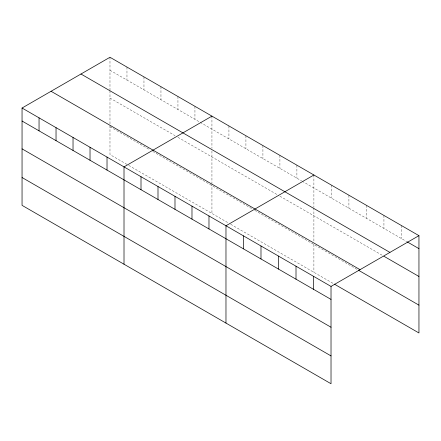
<?xml version="1.0" encoding="UTF-8"?>
<svg xmlns="http://www.w3.org/2000/svg" width="441" height="441" viewBox="0 0 441 441"><rect width="100%" height="100%" fill="white"/><g stroke="black" fill="none" stroke-linecap="round" stroke-linejoin="round"><path stroke-width="0.33" stroke-dasharray="2.21 1.65" d="M109.98 57.264L109.98 90.14M109.98 70.262L199.635 122.025M200.22 122.366L301.594 180.893M302.179 181.229L406.696 241.569M109.98 98.089L175.022 135.641M177.949 137.333L278.74 195.523M279.914 196.201L382.766 255.582M109.98 126.76L149.824 149.764M152.757 151.456L251.783 208.632M254.716 210.324L357.673 269.765M126.969 164.399L109.98 154.587L109.98 124.715M128.728 165.414L228.934 223.267M230.693 224.282L333.743 283.778M401.442 225.538L401.442 238.537M383.935 215.434L383.935 228.432M366.427 205.324L366.427 218.323M348.914 195.214L348.914 208.213M331.406 185.104L331.406 198.103M313.898 175L313.898 207.209M313.898 207.871L313.898 241.762M313.898 244.496L313.898 272.323M296.903 165.188L296.903 178.186M279.914 155.375L279.914 168.374M262.919 145.563L262.919 158.562M245.924 135.751L245.924 148.755M228.934 125.944L228.934 138.943M211.939 116.132L211.939 148.341M211.939 150.993L211.939 182.894M211.939 183.577L211.939 213.455M194.944 106.32L194.944 119.318M177.949 96.507L177.949 109.506M160.959 86.701L160.959 99.699M143.964 76.888L143.964 89.887M126.969 67.076L126.969 80.075M109.98 90.802L109.98 124.031"/><path stroke-width="0.66" d="M22.05 108.028L331.02 286.413L331.02 383.736L22.05 205.352L22.05 108.028L109.98 57.264L418.95 235.648L418.95 332.972L334.328 284.114M211.939 116.132L124.009 166.896L124.009 264.22M313.898 175L225.974 225.764L225.974 323.082M331.02 286.413L418.95 235.648M407.28 241.911L418.95 248.647M80.962 74.016L389.932 252.401M383.935 256.26L418.95 276.474M51.068 91.276L360.038 269.66M358.252 270.101L418.95 305.144M22.05 121.027L331.02 299.411M22.05 148.854L331.02 327.239M22.05 177.525L331.02 355.909M313.512 276.303L313.512 289.302M296.005 266.199L296.005 279.197M278.497 256.089L278.497 269.087M260.989 245.979L260.989 258.977M243.482 235.869L243.482 248.867M208.979 215.952L208.979 228.951M191.984 206.14L191.984 219.138M174.989 196.328L174.989 209.326M157.999 186.515L157.999 199.519M141.004 176.709L141.004 189.707M107.02 157.084L107.02 170.083M90.025 147.272L90.025 160.27M73.03 137.465L73.03 150.464M56.035 127.653L56.035 140.651M39.045 117.841L39.045 130.839"/></g></svg>
